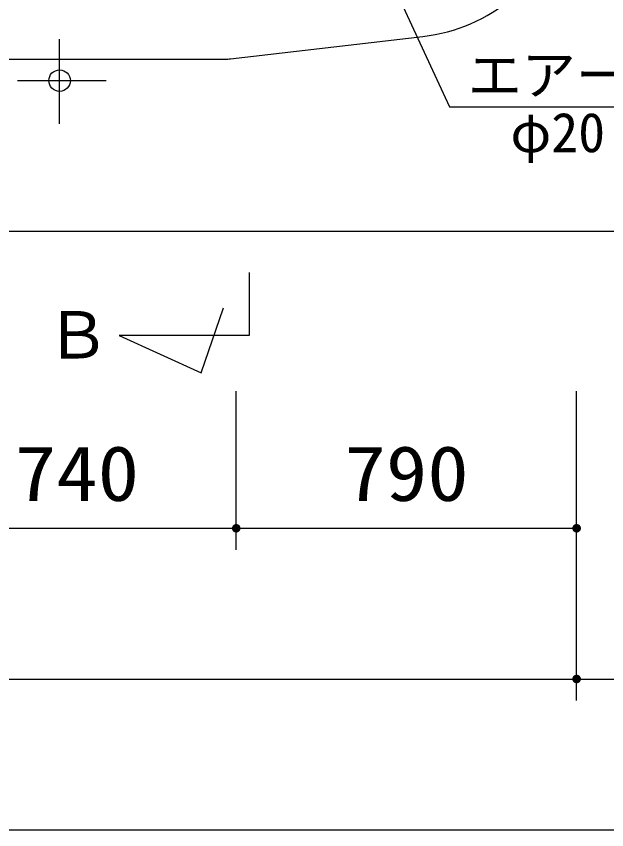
# Model space of a CAD drawing. Units: millimetres, scale not verified. Extents: x -14850 to 14850, y -10500 to 10500.
# Drawn here: x -7500 to -6129, y -1744 to 145 of the extents above; entities that cross this region are included whole.
import ezdxf
from ezdxf.enums import TextEntityAlignment as Align

# ---------------------------------------------------------------- set-up
doc = ezdxf.new("R2010")
doc.units = ezdxf.units.MM
doc.header["$LTSCALE"] = 50
for name, color, linetype, lineweight in [('0-0_躯体', 3, 'Continuous', 25), ('0-1_機器', 3, 'Continuous', 25), ('0-2_製作', 5, 'Continuous', 25), ('0-3_寸法', 7, 'Continuous', 25)]:
    doc.layers.add(name, color=color, linetype=linetype, lineweight=lineweight)
doc.styles.add('ＭＳ ゴシック', font='')
doc.styles.get('ＭＳ ゴシック').set_extended_font_data('MS Gothic')

msp = doc.modelspace()

# ---------------------------------------------------------------- linework, layer by layer
at = {"layer": '0-0_躯体'}
for p, q in [((-6878.58, 763.38), (-6494.05, -65.07)), ((-7002.51, 46.44), (-6555.93, 98.45)), ((-9888.98, 45.77), (-7014.08, 45.77)), ((-6494.05, -65.07), (-5860.45, -65.07))]:
    msp.add_line(p, q, dxfattribs=at)
for centre, radius, start, end in [((-6602.21, 495.77), 400, 276.64346, 341.96945), ((-7014.08, 145.77), 100, 270, 276.64346)]:
    msp.add_arc(centre, radius, start, end, dxfattribs=at)
at = {"layer": '0-1_機器', "color": 2}
msp.add_line((-10549.08, -354.23), (-5449.08, -354.23), dxfattribs=at)
at = {"layer": '0-1_機器'}
for p, q in [((-6959.08, -450.04), (-6959.08, -596.4)), ((-6959.08, -596.4), (-7260.58, -596.4))]:
    msp.add_line(p, q, dxfattribs=at)
msp.add_lwpolyline([(-7260.58, -596.4), (-7070.25, -682.92), (-7018.34, -531.52)], dxfattribs=at)
at = {"layer": '0-2_製作', "color": 2}
for p, q in [((-6989.08, -1093.87), (-6989.08, -725.25)), ((-6199.08, -1443.87), (-6199.08, -725.25)), ((-7729.08, -1043.87), (-6989.08, -1043.87)), ((-6989.08, -1043.87), (-6199.08, -1043.87)), ((-10309.08, -1393.87), (-6199.08, -1393.87)), ((-6199.08, -1393.87), (-5589.08, -1393.87)), ((-10309.08, -1743.87), (-5589.08, -1743.87))]:
    msp.add_line(p, q, dxfattribs=at)
at = {"layer": '0-2_製作'}
for points in [[(-6997.52, -1038.52), (-6989.08, -1043.87), (-6998.13, -1039.62)], [(-6996.78, -1037.5), (-6989.08, -1043.87), (-6997.52, -1038.52)], [(-6995.92, -1036.58), (-6989.08, -1043.87), (-6996.78, -1037.5)], [(-6994.96, -1035.78), (-6989.08, -1043.87), (-6995.92, -1036.58)], [(-6993.9, -1035.11), (-6989.08, -1043.87), (-6994.96, -1035.78)], [(-6992.76, -1034.58), (-6989.08, -1043.87), (-6993.9, -1035.11)], [(-6991.57, -1034.19), (-6989.08, -1043.87), (-6992.76, -1034.58)], [(-6990.33, -1033.95), (-6989.08, -1043.87), (-6991.57, -1034.19)], [(-6990.33, -1033.95), (-6989.08, -1033.87), (-6989.08, -1043.87)], [(-6989.08, -1033.87), (-6979.08, -1043.87), (-6989.08, -1043.87)], [(-6988.45, -1033.89), (-6979.08, -1043.87), (-6989.08, -1033.87)], [(-6987.21, -1034.05), (-6979.08, -1043.87), (-6988.45, -1033.89)], [(-6985.99, -1034.36), (-6979.08, -1043.87), (-6987.21, -1034.05)], [(-6984.82, -1034.83), (-6979.08, -1043.87), (-6985.99, -1034.36)], [(-6983.72, -1035.43), (-6979.08, -1043.87), (-6984.82, -1034.83)], [(-6982.7, -1036.17), (-6979.08, -1043.87), (-6983.72, -1035.43)], [(-6981.79, -1037.03), (-6979.08, -1043.87), (-6982.7, -1036.17)], [(-6980.99, -1038), (-6979.08, -1043.87), (-6981.79, -1037.03)], [(-6980.32, -1039.06), (-6979.08, -1043.87), (-6980.99, -1038)], [(-6207.52, -1038.52), (-6199.08, -1043.87), (-6208.13, -1039.62)], [(-6206.78, -1037.5), (-6199.08, -1043.87), (-6207.52, -1038.52)], [(-6205.92, -1036.58), (-6199.08, -1043.87), (-6206.78, -1037.5)], [(-6204.96, -1035.78), (-6199.08, -1043.87), (-6205.92, -1036.58)], [(-6203.9, -1035.11), (-6199.08, -1043.87), (-6204.96, -1035.78)], [(-6202.76, -1034.58), (-6199.08, -1043.87), (-6203.9, -1035.11)], [(-6201.57, -1034.19), (-6199.08, -1043.87), (-6202.76, -1034.58)], [(-6200.33, -1033.95), (-6199.08, -1043.87), (-6201.57, -1034.19)], [(-6200.33, -1033.95), (-6199.08, -1033.87), (-6199.08, -1043.87)], [(-6199.08, -1033.87), (-6189.08, -1043.87), (-6199.08, -1043.87)], [(-6198.45, -1033.89), (-6189.08, -1043.87), (-6199.08, -1033.87)], [(-6197.2, -1034.05), (-6189.08, -1043.87), (-6198.45, -1033.89)], [(-6195.99, -1034.36), (-6189.08, -1043.87), (-6197.2, -1034.05)], [(-6194.82, -1034.83), (-6189.08, -1043.87), (-6195.99, -1034.36)], [(-6193.72, -1035.43), (-6189.08, -1043.87), (-6194.82, -1034.83)], [(-6192.7, -1036.17), (-6189.08, -1043.87), (-6193.72, -1035.43)], [(-6191.79, -1037.03), (-6189.08, -1043.87), (-6192.7, -1036.17)], [(-6190.99, -1038), (-6189.08, -1043.87), (-6191.79, -1037.03)], [(-6190.32, -1039.06), (-6189.08, -1043.87), (-6190.99, -1038)], [(-6999.06, -1043.25), (-6989.08, -1043.87), (-6999.08, -1043.87)], [(-6999.08, -1043.87), (-6998.76, -1046.36), (-6999, -1045.13)], [(-6999.08, -1043.87), (-6998.38, -1047.56), (-6998.76, -1046.36)], [(-6989.08, -1043.87), (-6998.38, -1047.56), (-6999.08, -1043.87)], [(-6998.9, -1042), (-6989.08, -1043.87), (-6999.06, -1043.25)], [(-6998.59, -1040.78), (-6989.08, -1043.87), (-6998.9, -1042)], [(-6998.13, -1039.62), (-6989.08, -1043.87), (-6998.59, -1040.78)], [(-6989.08, -1043.87), (-6997.84, -1048.69), (-6998.38, -1047.56)], [(-6989.08, -1043.87), (-6997.17, -1049.75), (-6997.84, -1048.69)], [(-6989.08, -1043.87), (-6996.37, -1050.72), (-6997.17, -1049.75)], [(-6989.08, -1043.87), (-6995.45, -1051.58), (-6996.37, -1050.72)], [(-6989.08, -1043.87), (-6994.44, -1052.32), (-6995.45, -1051.58)], [(-6989.08, -1043.87), (-6993.34, -1052.92), (-6994.44, -1052.32)], [(-6989.08, -1043.87), (-6992.17, -1053.39), (-6993.34, -1052.92)], [(-6989.08, -1043.87), (-6990.95, -1053.7), (-6992.17, -1053.39)], [(-6989.08, -1043.87), (-6989.71, -1053.85), (-6990.95, -1053.7)], [(-6989.08, -1043.87), (-6989.08, -1053.87), (-6989.71, -1053.85)], [(-6989.08, -1043.87), (-6987.83, -1053.8), (-6989.08, -1053.87)], [(-6989.08, -1043.87), (-6986.59, -1053.56), (-6987.83, -1053.8)], [(-6979.08, -1043.87), (-6986.59, -1053.56), (-6989.08, -1043.87)], [(-6979.08, -1043.87), (-6985.4, -1053.17), (-6986.59, -1053.56)], [(-6979.08, -1043.87), (-6984.26, -1052.64), (-6985.4, -1053.17)], [(-6979.08, -1043.87), (-6983.2, -1051.96), (-6984.26, -1052.64)], [(-6979.08, -1043.87), (-6982.23, -1051.16), (-6983.2, -1051.96)], [(-6979.08, -1043.87), (-6981.37, -1050.25), (-6982.23, -1051.16)], [(-6979.08, -1043.87), (-6980.64, -1049.23), (-6981.37, -1050.25)], [(-6979.08, -1043.87), (-6980.03, -1048.13), (-6980.64, -1049.23)], [(-6979.78, -1040.19), (-6979.08, -1043.87), (-6980.32, -1039.06)], [(-6979.08, -1043.87), (-6979.57, -1046.96), (-6980.03, -1048.13)], [(-6979.39, -1041.39), (-6979.08, -1043.87), (-6979.78, -1040.19)], [(-6979.08, -1043.87), (-6979.26, -1045.75), (-6979.57, -1046.96)], [(-6979.39, -1041.39), (-6979.16, -1042.62), (-6979.08, -1043.87)], [(-6979.08, -1043.87), (-6979.1, -1044.5), (-6979.26, -1045.75)], [(-6209.06, -1043.25), (-6199.08, -1043.87), (-6209.08, -1043.87)], [(-6209.08, -1043.87), (-6208.76, -1046.36), (-6209, -1045.13)], [(-6209.08, -1043.87), (-6208.38, -1047.56), (-6208.76, -1046.36)], [(-6199.08, -1043.87), (-6208.38, -1047.56), (-6209.08, -1043.87)], [(-6208.9, -1042), (-6199.08, -1043.87), (-6209.06, -1043.25)], [(-6208.59, -1040.78), (-6199.08, -1043.87), (-6208.9, -1042)], [(-6208.13, -1039.62), (-6199.08, -1043.87), (-6208.59, -1040.78)], [(-6199.08, -1043.87), (-6207.84, -1048.69), (-6208.38, -1047.56)], [(-6199.08, -1043.87), (-6207.17, -1049.75), (-6207.84, -1048.69)], [(-6199.08, -1043.87), (-6206.37, -1050.72), (-6207.17, -1049.75)], [(-6199.08, -1043.87), (-6205.45, -1051.58), (-6206.37, -1050.72)], [(-6199.08, -1043.87), (-6204.44, -1052.32), (-6205.45, -1051.58)], [(-6199.08, -1043.87), (-6203.34, -1052.92), (-6204.44, -1052.32)], [(-6199.08, -1043.87), (-6202.17, -1053.39), (-6203.34, -1052.92)], [(-6199.08, -1043.87), (-6200.95, -1053.7), (-6202.17, -1053.39)], [(-6199.08, -1043.87), (-6199.71, -1053.85), (-6200.95, -1053.7)], [(-6199.08, -1043.87), (-6199.08, -1053.87), (-6199.71, -1053.85)], [(-6199.08, -1043.87), (-6197.83, -1053.8), (-6199.08, -1053.87)], [(-6199.08, -1043.87), (-6196.59, -1053.56), (-6197.83, -1053.8)], [(-6189.08, -1043.87), (-6196.59, -1053.56), (-6199.08, -1043.87)], [(-6189.08, -1043.87), (-6195.4, -1053.17), (-6196.59, -1053.56)], [(-6189.08, -1043.87), (-6194.26, -1052.64), (-6195.4, -1053.17)], [(-6189.08, -1043.87), (-6193.2, -1051.96), (-6194.26, -1052.64)], [(-6189.08, -1043.87), (-6192.23, -1051.16), (-6193.2, -1051.96)], [(-6189.08, -1043.87), (-6191.37, -1050.25), (-6192.23, -1051.16)], [(-6189.08, -1043.87), (-6190.64, -1049.23), (-6191.37, -1050.25)], [(-6189.08, -1043.87), (-6190.03, -1048.13), (-6190.64, -1049.23)], [(-6189.78, -1040.19), (-6189.08, -1043.87), (-6190.32, -1039.06)], [(-6189.08, -1043.87), (-6189.57, -1046.96), (-6190.03, -1048.13)], [(-6189.39, -1041.39), (-6189.08, -1043.87), (-6189.78, -1040.19)], [(-6189.08, -1043.87), (-6189.26, -1045.75), (-6189.57, -1046.96)], [(-6189.39, -1041.39), (-6189.16, -1042.62), (-6189.08, -1043.87)], [(-6189.08, -1043.87), (-6189.1, -1044.5), (-6189.26, -1045.75)], [(-6209.06, -1393.25), (-6199.08, -1393.87), (-6209.08, -1393.87)], [(-6209.08, -1393.87), (-6208.38, -1397.56), (-6209, -1395.13)], [(-6209.08, -1393.87), (-6207.84, -1398.69), (-6208.38, -1397.56)], [(-6199.08, -1393.87), (-6207.84, -1398.69), (-6209.08, -1393.87)], [(-6208.9, -1392), (-6199.08, -1393.87), (-6209.06, -1393.25)], [(-6209, -1395.13), (-6208.38, -1397.56), (-6208.76, -1396.36)], [(-6208.59, -1390.78), (-6199.08, -1393.87), (-6208.9, -1392)], [(-6208.13, -1389.62), (-6199.08, -1393.87), (-6208.59, -1390.78)], [(-6207.52, -1388.52), (-6199.08, -1393.87), (-6208.13, -1389.62)], [(-6199.08, -1393.87), (-6207.17, -1399.75), (-6207.84, -1398.69)], [(-6206.78, -1387.5), (-6199.08, -1393.87), (-6207.52, -1388.52)], [(-6199.08, -1393.87), (-6206.37, -1400.72), (-6207.17, -1399.75)], [(-6205.92, -1386.58), (-6199.08, -1393.87), (-6206.78, -1387.5)], [(-6199.08, -1393.87), (-6205.45, -1401.58), (-6206.37, -1400.72)], [(-6204.96, -1385.78), (-6199.08, -1393.87), (-6205.92, -1386.58)], [(-6199.08, -1393.87), (-6204.44, -1402.32), (-6205.45, -1401.58)], [(-6203.9, -1385.11), (-6199.08, -1393.87), (-6204.96, -1385.78)], [(-6199.08, -1393.87), (-6203.34, -1402.92), (-6204.44, -1402.32)], [(-6202.76, -1384.58), (-6199.08, -1393.87), (-6203.9, -1385.11)], [(-6199.08, -1393.87), (-6202.17, -1403.39), (-6203.34, -1402.92)], [(-6201.57, -1384.19), (-6199.08, -1393.87), (-6202.76, -1384.58)], [(-6199.08, -1393.87), (-6200.95, -1403.7), (-6202.17, -1403.39)], [(-6200.33, -1383.95), (-6199.08, -1393.87), (-6201.57, -1384.19)], [(-6199.08, -1393.87), (-6199.71, -1403.85), (-6200.95, -1403.7)], [(-6200.33, -1383.95), (-6199.08, -1383.87), (-6199.08, -1393.87)], [(-6199.08, -1393.87), (-6199.08, -1403.87), (-6199.71, -1403.85)], [(-6199.08, -1383.87), (-6189.08, -1393.87), (-6199.08, -1393.87)], [(-6198.45, -1383.89), (-6189.08, -1393.87), (-6199.08, -1383.87)], [(-6199.08, -1393.87), (-6197.83, -1403.8), (-6199.08, -1403.87)], [(-6199.08, -1393.87), (-6196.59, -1403.56), (-6197.83, -1403.8)], [(-6189.08, -1393.87), (-6196.59, -1403.56), (-6199.08, -1393.87)], [(-6197.2, -1384.05), (-6189.08, -1393.87), (-6198.45, -1383.89)], [(-6195.99, -1384.36), (-6189.08, -1393.87), (-6197.2, -1384.05)], [(-6189.08, -1393.87), (-6195.4, -1403.17), (-6196.59, -1403.56)], [(-6194.82, -1384.83), (-6189.08, -1393.87), (-6195.99, -1384.36)], [(-6189.08, -1393.87), (-6194.26, -1402.64), (-6195.4, -1403.17)], [(-6193.72, -1385.43), (-6189.08, -1393.87), (-6194.82, -1384.83)], [(-6189.08, -1393.87), (-6193.2, -1401.96), (-6194.26, -1402.64)], [(-6192.7, -1386.17), (-6189.08, -1393.87), (-6193.72, -1385.43)], [(-6189.08, -1393.87), (-6192.23, -1401.16), (-6193.2, -1401.96)], [(-6191.79, -1387.03), (-6189.08, -1393.87), (-6192.7, -1386.17)], [(-6189.08, -1393.87), (-6191.37, -1400.25), (-6192.23, -1401.16)], [(-6190.99, -1388), (-6189.08, -1393.87), (-6191.79, -1387.03)], [(-6189.08, -1393.87), (-6190.64, -1399.23), (-6191.37, -1400.25)], [(-6190.32, -1389.06), (-6189.08, -1393.87), (-6190.99, -1388)], [(-6189.08, -1393.87), (-6190.03, -1398.13), (-6190.64, -1399.23)], [(-6189.78, -1390.19), (-6189.08, -1393.87), (-6190.32, -1389.06)], [(-6189.08, -1393.87), (-6189.57, -1396.96), (-6190.03, -1398.13)], [(-6189.78, -1390.19), (-6189.16, -1392.62), (-6189.08, -1393.87)], [(-6189.39, -1391.39), (-6189.16, -1392.62), (-6189.78, -1390.19)], [(-6189.08, -1393.87), (-6189.26, -1395.75), (-6189.57, -1396.96)], [(-6189.08, -1393.87), (-6189.1, -1394.5), (-6189.26, -1395.75)]]:
    msp.add_solid(points, dxfattribs=at)
at = {"layer": '0-3_寸法'}
for p, q in [((-7399.08, -104.44), (-7399.08, 92.05)), ((-7496.4, -4.23), (-7291.26, -4.23))]:
    msp.add_line(p, q, dxfattribs=at)
msp.add_circle((-7399.08, -4.23), 25, dxfattribs=at)

# ---------------------------------------------------------------- texts
at = {"layer": '0-0_躯体', "color": 4, "style": 'ＭＳ ゴシック'}
for s, p in [('\u3000エアー口\u3000', (-6576.79, -64.5)), ('\u3000φ20', (-6477.99, -198.01))]:
    msp.add_text(s, height=91.79, dxfattribs=at).set_placement(p, align=Align.BOTTOM_LEFT)
at = {"layer": '0-1_機器', "color": 4, "style": 'ＭＳ ゴシック'}
msp.add_text('Ｂ', height=110, dxfattribs=at).set_placement((-7431.88, -682.58), align=Align.BOTTOM_LEFT)
at = {"layer": '0-2_製作', "color": 4, "style": 'ＭＳ ゴシック', "width": 1.1}
for s, p in [('740', (-7502.83, -1018.87)), ('790', (-6737.83, -1018.87))]:
    msp.add_text(s, height=128.4, dxfattribs=at).set_placement(p, align=Align.BOTTOM_LEFT)

doc.saveas('drawing.dxf')
